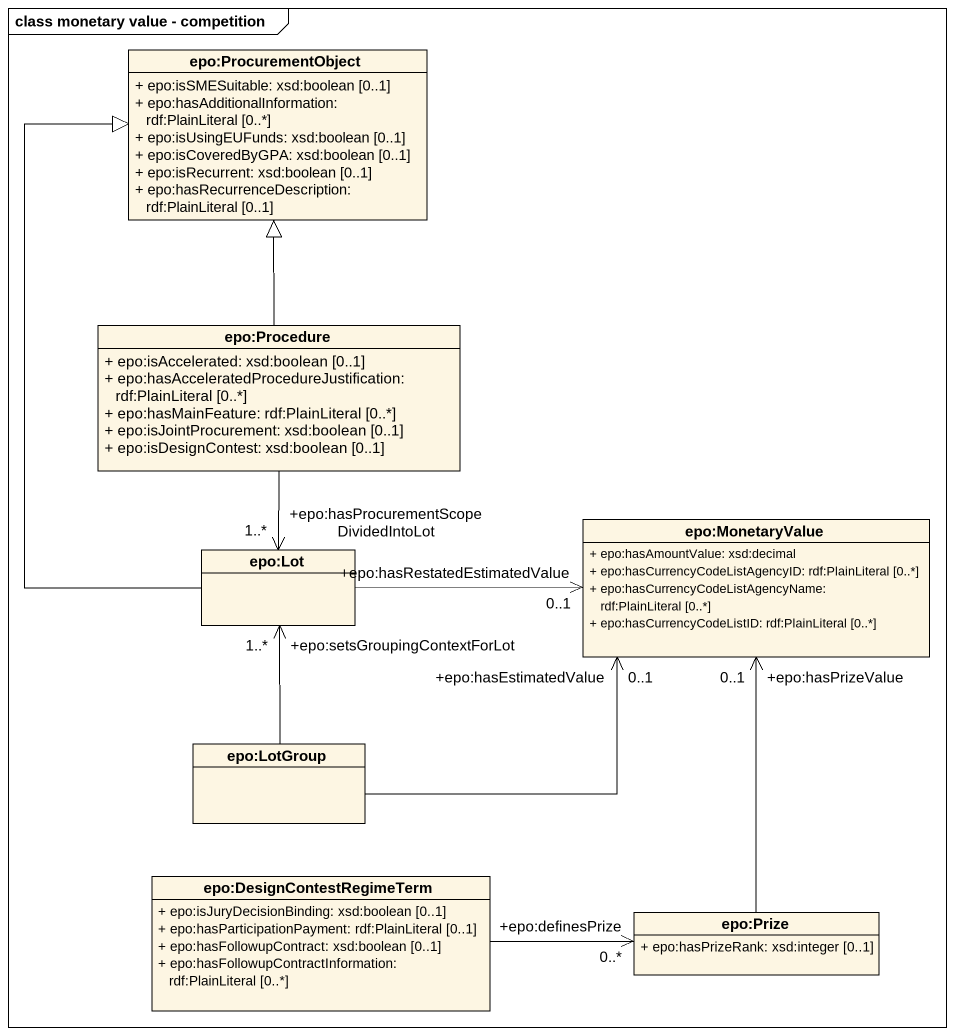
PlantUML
@startuml
mainframe class monetary value - competition
hide circle
hide empty members
skinparam classAttributeIconSize 0
class "epo:ProcurementObject" as epo_ProcurementObject {
  + epo:isSMESuitable: xsd:boolean [0..1]
  + epo:hasAdditionalInformation: rdf:PlainLiteral [0..*]
  + epo:isUsingEUFunds: xsd:boolean [0..1]
  + epo:isCoveredByGPA: xsd:boolean [0..1]
  + epo:isRecurrent: xsd:boolean [0..1]
  + epo:hasRecurrenceDescription: rdf:PlainLiteral [0..1]
}
class "epo:Procedure" as epo_Procedure {
  + epo:isAccelerated: xsd:boolean [0..1]
  + epo:hasAcceleratedProcedureJustification: rdf:PlainLiteral [0..*]
  + epo:hasMainFeature: rdf:PlainLiteral [0..*]
  + epo:isJointProcurement: xsd:boolean [0..1]
  + epo:isDesignContest: xsd:boolean [0..1]
}
class "epo:MonetaryValue" as epo_MonetaryValue {
  + epo:hasAmountValue: xsd:decimal
  + epo:hasCurrencyCodeListAgencyID: rdf:PlainLiteral [0..*]
  + epo:hasCurrencyCodeListAgencyName: rdf:PlainLiteral [0..*]
  + epo:hasCurrencyCodeListID: rdf:PlainLiteral [0..*]
}
class "epo:Lot" as epo_Lot
class "epo:LotGroup" as epo_LotGroup
class "epo:DesignContestRegimeTerm" as epo_DesignContestRegimeTerm {
  + epo:isJuryDecisionBinding: xsd:boolean [0..1]
  + epo:hasParticipationPayment: rdf:PlainLiteral [0..1]
  + epo:hasFollowupContract: xsd:boolean [0..1]
  + epo:hasFollowupContractInformation: rdf:PlainLiteral [0..*]
}
class "epo:Prize" as epo_Prize {
  + epo:hasPrizeRank: xsd:integer [0..1]
}
epo_Procedure -up-|> epo_ProcurementObject
epo_Procedure --> "+epo:hasProcurementScopeDividedIntoLot\n1..*" epo_Lot
epo_Lot -up-|> epo_ProcurementObject
epo_Lot -right-> "+epo:hasRestatedEstimatedValue\n0..1" epo_MonetaryValue
epo_LotGroup -right-> "+epo:hasEstimatedValue\n0..1" epo_MonetaryValue
epo_LotGroup -up-> "+epo:setsGroupingContextForLot\n1..*" epo_Lot
epo_DesignContestRegimeTerm -right-> "+epo:definesPrize\n0..*" epo_Prize
epo_Prize -up-> "+epo:hasPrizeValue\n0..1" epo_MonetaryValue
@enduml
